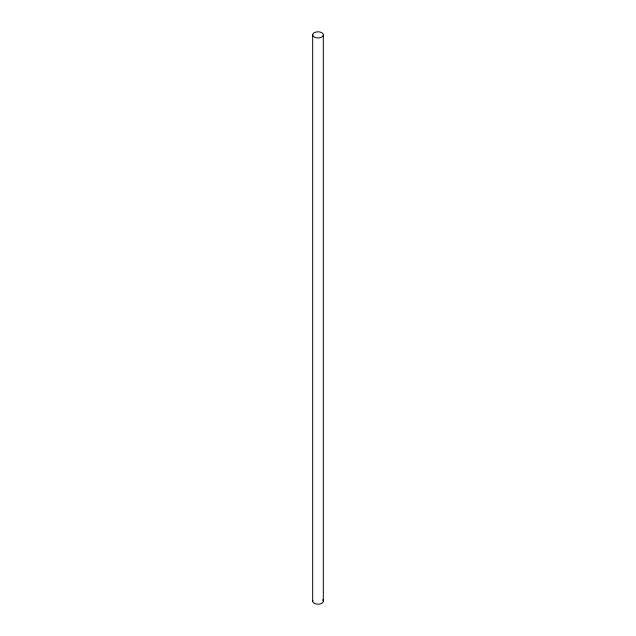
<?xml version="1.0" encoding="UTF-8"?>
<svg xmlns="http://www.w3.org/2000/svg" width="636" height="636" viewBox="0 0 636 636"><rect width="100%" height="100%" fill="white"/><g stroke="black" fill="none" stroke-linecap="round" stroke-linejoin="round"><path stroke-width="0.95" d="M323.327 35.211A5.342 3.085 0 0 1 314.844 37.349A5.342 3.085 0 0 1 315.877 32.038A5.342 3.085 0 0 1 323.327 35.211L323.327 601.465M312.674 34.98L312.674 601.235M322.738 599.676A5.342 3.085 0 0 1 318.612 604.184A5.342 3.085 0 0 1 312.856 600.32"/></g></svg>
